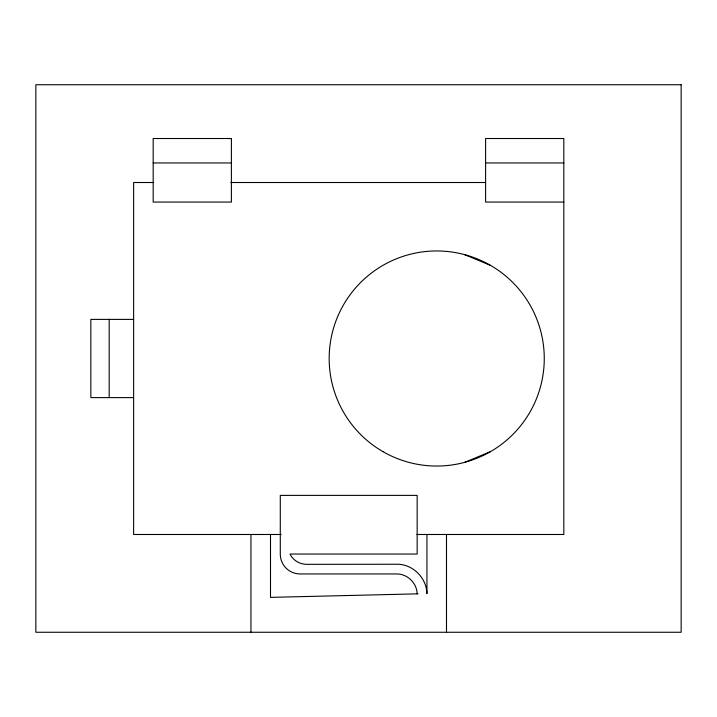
<?xml version="1.0" encoding="UTF-8"?>
<svg xmlns="http://www.w3.org/2000/svg" width="717" height="717" viewBox="0 0 717 717"><rect width="100%" height="100%" fill="white"/><g stroke="black" fill="none" stroke-linecap="round" stroke-linejoin="round"><path stroke-width="1.08" d="M464.553 462.384L490.491 451.638M418.002 593.837L270.506 597.369L270.506 534.488M153.178 162.956L231.394 162.956M485.606 162.956L563.822 162.956M153.734 182.512L133.622 182.512L133.622 534.488L281.118 534.488M230.838 182.512L485.606 182.512M563.822 202.06L485.606 202.06L485.606 138.515L563.822 138.515L563.822 534.488L416.882 534.488M133.622 319.388L90.844 319.388L90.844 397.612L133.622 397.612M464.553 254.616L490.491 265.362M417.169 593.855C416.882 583.414 408.054 574.416 397.612 573.95L299.84 573.95A19.834 19.834 0 0 1 280.284 554.044L280.284 495.384L417.16 495.384L417.16 554.044L290.062 554.044C293.136 560.685 300.235 564.575 307.468 564.333L398.544 564.252C413.799 565.05 426.57 578.386 426.938 593.622L426.938 534.488M446.494 534.488L446.494 632.26M250.95 534.488L250.95 632.26M109.181 319.388L109.181 397.612M681.15 84.74L35.85 84.74L35.85 632.26L681.15 632.26L681.15 84.74M231.394 138.515L153.178 138.515L153.178 202.06L231.394 202.06L231.394 138.515M382.941 451.638A107.55 107.55 0 0 0 544.266 358.5A107.55 107.55 0 0 0 382.941 265.362A107.55 107.55 0 0 0 382.941 451.638"/></g></svg>
